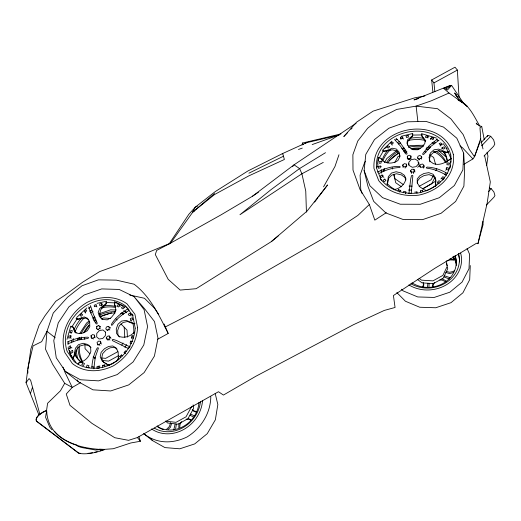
<?xml version="1.0" encoding="UTF-8"?>
<svg xmlns="http://www.w3.org/2000/svg" width="521" height="521" viewBox="0 0 521 521"><rect width="100%" height="100%" fill="white"/><g stroke="black" fill="none" stroke-linecap="round" stroke-linejoin="round"><path stroke-width="0.78" d="M27.854 373.14L27.854 370.698M114.692 302.089L114.627 304.629L115.695 306.934M407.357 156.196L407.337 158.807L409.115 159.634L410.887 158.664L410.919 156.053L409.135 155.225L407.357 156.196L407.331 157.003M409.115 159.634L409.148 158.833L410.926 157.856M470.268 265.554L469.688 279.699L462.928 292.789L450.978 302.681L435.745 307.761L419.711 307.234L405.442 301.249L396.846 292.587M429.141 283.515L428.926 287.195M410.88 156.86L410.919 156.053M101.608 305.111L101.686 303.411L99.732 303.828L99.654 305.534L101.608 305.111L102.409 306.374M463.677 153.174L462.889 169.846L454.358 185.548L439.333 197.7L420.245 204.278L400.245 204.225L382.57 197.667L369.93 185.802L364.12 170.595L365.781 154.398L374.482 139.576L388.874 128.192L406.901 121.829L426.028 121.406L443.534 127.085L456.8 138.182L463.677 153.174L464.654 169.813L463.898 186.134L455.628 201.471L441.066 213.297L422.551 219.641L403.137 219.504L385.957 213.011L373.655 201.334L367.976 186.407L364.12 170.595M412.684 133.5L412.56 135.766L407.52 139.862L406.96 143.275L408.939 147.013L412.945 149.683L417.627 149.768L421.977 147.254L424.765 143.581L425.279 140.149L421.873 135.903M412.736 133.871L412.612 136.137L407.774 141.484L407.285 145.352M409.018 193.102L410.704 178.99L411.479 175.727L412.254 175.245L412.86 175.766L411.245 193.174M27.971 369.096L30.863 348.992L39.134 325.163L44.91 315.876L55.793 301.262L65.145 295.075L82.93 282.004L99.7 271.584L117.179 265.261L170.601 243.118L220.852 214.958L252.34 196.319L258.416 192.256M427.969 137.889L428.073 136.359L426.113 135.818L425.305 137.27L427.272 137.818L428.073 136.359M126.603 351.629L125.535 350.796L124.135 352.47L125.177 353.655M91.865 367.852C92.158 361.007 93.793 354.143 97.14 348.132L98 347.598L98.391 348.243L95.252 357.256L93.819 368.803M179.738 427.624L180.005 424.478L181.595 421.639M178.716 427.552L179.048 423.606M377.732 166.727L377.959 164.31M378.266 161.093L378.415 159.485M427.891 283.437L427.474 287.11M130.797 341.457L130.836 341.086L132.809 341.685M450.131 167.899L450.378 165.58M450.717 162.487L450.886 160.943M387.214 184.558L388.334 176.697L391.427 173.096L396.097 171.748L400.949 172.881L404.459 175.336L405.885 178.612C405.169 184.388 399.763 188.713 394.221 189.572M387.285 184.909L388.64 178.234L391.818 175.089L396.468 173.74L401.3 174.874L404.797 177.329L405.937 179.94M70.485 335.798L68.863 336.071L68.635 338.064L70.257 337.79L70.485 335.798L71.579 336.136M96.365 328.458L97.915 329.428L99.713 328.445L99.954 326.491L98.404 325.521L96.606 326.504L96.365 328.458L97.017 328.894M38.873 414.866L26.05 382.701L28.141 366.68L33.084 345.892L41.654 341.672L46.981 331.304L53.246 313.043L67.593 297.185L81.999 285.769L98.371 279.842L116.359 280.142L134.073 284.199C150.406 296.566 159.205 315.583 168.179 333.447L157.635 339.288M435.452 186.049L435.582 178.039L433.062 174.235L428.77 172.627L423.899 173.513L419.77 175.779L417.23 178.957L417.23 182.923L419.724 186.746L424.205 189.787L426.36 190.432M435.497 186.401L435.843 183.789M486.666 165.489L487.962 156.15L487.07 152.23M46.135 413.42L45.587 417.262L49.86 427.305L51.976 429.766M376.904 167.814L377.139 166.251M377.478 163.913L378.396 157.661L380.936 158.306C384.055 164.46 392.893 164.122 397.888 160.559L399.809 156.854L399.242 152.301L396.39 149.039L392.235 148.211L387.715 150.165L384.817 150.927L382.766 150.751M210.823 396.761C210.458 413.44 201.106 428.353 187 437.002C172.392 443.957 156.801 443.918 143.757 433.674L152.432 440.564L164.923 447.591L179.804 448.796L194.717 443.905L207.234 433.687L215.349 419.809L217.843 404.55L215.193 393.466M175.623 428.672L176.365 424.263M402.72 165.939L402.935 164.766L404.465 163.62L406.413 164.141L406.621 166.967M403.143 167.599L402.935 164.766M405.091 168.114L405.312 166.948L406.842 165.802M406.198 165.313L406.413 164.141M106.447 301.229L105.919 303.723L99.661 308.504L98.182 312.437L99.459 316.586L103.054 319.503L107.3 319.848L111.286 317.53L114.333 313.701L115.773 309.741L115.441 306.661L114.379 304.362L114.444 301.822L127.163 307.494M106.571 302.121L106.173 303.99L100.787 309.65L99.641 313.902L100.918 318.044L102.709 319.497M421.502 159.12L421.085 158.299L421.476 156.495L419.933 155.447L417.998 156.202L417.608 158L419.06 159.524M422.837 286.947L423.619 283.313M423.215 287.501L423.84 284.603L423.045 282.395M80.631 382.622L72.256 387.409L66.258 394.026L69.97 405.305L91.917 423.345L114.789 437.718L128.563 440.336L137.394 437.523L218.488 391.72L223.424 395.068L255.668 376.37L353.44 324.713L384.277 310.431L395.061 307.468L393.42 295.537L434.651 268.426L476.507 243.248L477.939 243.704L487.181 203.021L490.32 181.914L484.53 155.245M175.121 424.12L173.747 429.877M131.735 338.461L131.976 335.778L133.343 335.934M80.989 339.386L81.354 337.849M77.622 340.096L78.176 337.784M441.756 149.032L442.114 147.651L443.97 146.87L445.038 148.342L443.182 149.13L442.114 147.651M477.939 243.704L483.11 224.492L482.928 221.301M403.274 192.724L403.638 191.409L405.729 191.832L405.364 193.148M405.638 193.337L405.996 192.028M446.399 169.514L446.901 167.671L448.946 168.224L448.444 170.067L446.399 169.514L445.631 170.282M117.531 360.552L118.332 357.66L118.176 352.216L116.229 348.061L112.79 345.964L108.642 346.445L104.46 348.738L101.113 352.365L100.214 356.846L102.129 361.02L106.603 364.101L109.058 365.201M118.189 359.347L118.593 357.907M66.988 339.366L70.797 326.166L72.992 327.006L74.913 332.105L78.196 333.479L82.865 333.082L87.346 330.757L89.781 326.752L89.658 321.926L87.502 318.259L84.213 316.937L77.883 319.054L76.046 318.748M430.326 139.543L431.707 137.244L433.518 138.104L433.036 139.771M170.575 422.616L169.442 426.452L166.687 429.213M171.552 423.488L170.426 427.318L168.055 429.369M70.055 332.528L70.635 330.575L72.341 330.659L71.755 332.613L70.055 332.528L71.37 333.29M440.147 146.049L440.479 144.942L442.101 144.102L440.74 142.871L439.125 143.705L440.479 144.942M441.762 145.216L442.101 144.102M429.297 159.569L430.672 155.03L434.253 151.871L438.884 150.738L446.38 152.549L448.412 151.95M88.303 367.683L88.941 365.644L87.079 365.091L86.44 367.129L88.303 367.683L89.319 367.468M106.981 330.197L108.798 329.506L109.403 327.572L108.192 326.335L106.375 327.025L105.77 328.953L108.042 330.666M30.492 393.264L32.465 387.377M338.963 154.763L334.964 166.512L323.554 186.844M480.01 141.927L474.501 156.756L472.912 158.925L463.866 164.323M130.836 341.086L130.074 343.078L131.396 343.476M397.92 190.79L398.506 189.559L400.857 190.816M399.574 192.086L400.454 190.243M278.194 236.013L271.285 241.659L196.137 288.712L180.181 290.067L168.211 279.36L155.304 254.548L156.671 250.412L170.601 243.118L192.9 211.949L195.225 207.215L215.212 191.617L247.944 170.953L282.688 153.513L306.472 142.702L338.591 135.193M433.277 175.57L431.193 179.725L419.099 186.362M435.706 170.719L436.741 168.641M434.794 177.615L431.694 183.809L422.518 188.849M423.82 165.268L424.341 166.459L423.508 168.101L422.987 166.909L423.82 165.268L422.622 164.05L420.59 164.473L419.757 166.114L420.284 167.306M487.252 136.522L487.825 135.388L490.717 136.3L493.647 139.888L494.787 144.037L493.674 146.206L484.042 156.046M394.859 162.48L397.855 156.71L399.939 155.571M434.507 282.395L432.984 285.182L433.029 287.397M191.559 406.745L186.023 416.82L176 422.336L165.431 421.131M55.233 337.79L46.981 331.304L45.542 349.233L52.588 364.153L64.695 383.326L60.429 390.822L47.587 403.287L46.577 410.353A160.312 71.377 -25.8 0 0 46.708 412.639M384.478 162.572L386.842 158.475L396.755 150.589M379.223 158.097L383.248 151.175M124.916 347.442L126.564 344.642M121.81 345L122.989 343.007M108.108 340.382L106.232 338.038L107.293 336.273L109.136 335.954L110.752 337.81M107.013 339.497L108.863 339.178L109.924 337.4L109.136 335.954M79.778 333.401L86.636 322.961L89.104 321.027M84.513 332.541L89.195 325.404M71.703 327.097L77.401 318.481M169.071 243.984L188.863 214.261L195.225 207.215L197.433 206.205M119.68 305.339L118.554 306.973L116.854 306.27L117.987 304.635L119.68 305.339L120.11 306.582M72.627 358.174L73.884 356.384L75.415 348.256L78.547 344.622L83.217 343.28L87.867 344.544L90.608 347.448L90.856 351.388C89.221 356.598 85.066 361.704 79.342 362.297L77.863 363.86M72.491 359.002C75.773 355.035 75.017 348.738 80.097 345.99L84.747 344.648L89.378 345.911L91.025 347.65M26.05 382.701L29.059 378.559L30.628 380.278L39.941 414.651M365.579 161.191L364.628 162.493L360.089 175.128L360.779 189.716L362.095 193.512M314.625 202.109L317.992 197.661M318.95 196.391L327.598 184.942L307.064 211.103L271.285 241.659M442.661 180.116L444.608 177.811L442.857 176.658L440.916 178.957M292.568 166.713L294.046 164.825L356.117 123.249M439.06 140.129L430.698 146.544L423.781 154.32L422.824 154.509L422.752 153.623L429.252 145.574L437.536 139.022M417.712 167.267L419.288 165.431M433.518 138.104L432.456 139.296L430.646 138.436M413.635 173.519L413.518 172.106L414.742 170.738L413.908 169.318L411.85 169.266L410.62 170.627L410.75 172.041M481.111 142.676L487.825 135.388M488.522 191.617L491.244 188.726L493.908 191.982L494.95 195.538L493.934 197.212L486.373 205.046M78.143 364.094L79.622 362.531M481.593 145.828L490.717 136.3M97.414 344.264L99.283 344.433L100.735 342.935L100.319 341.281L98.456 341.118L97.004 342.603L98.104 345.371M347.67 132.581L343.814 136.522L356.501 122.22L373.062 111.155L414.553 97.883L424.856 95.949M350.972 129.208L352.072 128.081M446.132 168.439L446.901 167.671M134.249 332.222C130.524 336.488 123.933 338.624 118.619 336.208L116.515 333.29L116.268 329.018L117.922 324.296L121.608 321.06L126.349 320.376L133.669 323.645L134.972 323.274M128.062 308.634C121.777 312.887 115.362 317.491 111.468 324.257L111.435 325.208L112.282 325.084C116.372 319.132 122.051 314.43 128.342 310.946M382.655 150.133L391.838 141.191M460.642 101.556L462.049 102.272L449.024 93.038L431.31 100.807L416.116 106.121L396.683 109.436L380.903 117.544L367.702 128.231L357.79 141.009L352.88 154.724L352.997 170.067L360.031 189.481L369.35 204.506L357.836 215.434L321.978 239.165L205.6 306.224L165.131 327.038M76.574 317.569L86.851 307.904M120.683 357.445L119.784 356.462L121.4 354.964L121.79 355.348M194.261 211.129L192.9 211.949L214.548 193.493M454.501 270.458L453.329 271.441L449.545 272.281L446.477 271.415M192.9 211.949L214.528 194.554L248.634 175.968L284.388 159.485L282.688 153.513L282.245 153.838M389.369 160.455L397.985 153.591M384.856 148.4L386.113 147.397M92.803 318.123L94.659 316.67M94.711 321.073L95.942 320.109M88.596 308.458L90.485 306.98M252.34 196.319L294.046 164.825L299.575 168.563L301.906 173.78L305.755 191.096L306.433 212.112M484.25 139.693L481.717 126.434L479.958 127.736L480.746 138.371L474.501 156.756L469.265 149.286L463.176 134.587L450.899 118.879L437.536 108.694L416.116 106.121L417.855 121.386M91.084 337.621L92.849 338.253L94.535 337.015L94.451 335.159L92.686 334.528L91.006 335.758L91.507 338.448M391.805 144.089L393.44 142.923L392.215 142.057L390.587 143.223L391.805 144.089L392.228 145.196M85.021 312.118L86.753 310.894L86.017 309.754L84.285 310.978L85.718 313.082M446.093 88.967L447.441 90.081L451.564 85.353L443.573 88.316L446.093 88.967L451.564 85.353L463.195 102.78M386.328 212.646L374.827 220.136L369.35 204.506M325.501 152.692L299.575 168.563L270.933 189.722L239.953 214.717L301.906 173.78L323.287 162.409M423.527 188.426L436.044 180.95M70.836 347.579L70.491 345.775L68.876 346.712L69.221 348.516L70.836 347.579L71.931 347.911M383.156 175.779L382.049 174.991L380.258 176.026L380.988 177.602L382.785 176.567L383.892 177.355M95.2 322.564L96.6 321.796M101.523 319.099L103.633 317.947L110.589 318.5M404.81 152.9L406.894 151.761M117.883 351.649L105.652 358.357L101.719 357.986M118.768 355.543L108.655 361.092L102.416 360.499M432.899 92.087L431.662 79.967L455.009 67.196L457.373 70.075L459.047 97.518M434.846 91.742L433.967 82.878L457.373 70.075M131.012 314.645L129.169 315.602L128.199 314.143L130.035 313.186L131.012 314.645L131.031 316.026M301.965 144.955L303.255 144.31M305.182 143.347L306.472 142.702M248.901 173.18L283.587 156.163M379.216 173.441C385.514 170.028 392.502 167.736 399.705 167.521L400.245 166.883L399.425 166.407C391.694 166.121 384.329 168.771 377.51 172.086M451.134 158.625C445.976 162.181 440.089 166.082 433.348 163.594L430.085 161.328L429.043 157.518L430.431 152.966L434.019 149.794L438.715 149.117L446.347 152.178L448.379 151.578M448.561 160.201L451.166 158.99M130.947 320.324L132.914 319.484L132.217 317.79L130.257 318.631L131.188 321.372M400.988 139.263L400.362 137.596L402.316 136.802L403.332 139.12M402.915 138.006L400.968 138.801L400.362 137.596M96.255 305.97L94.366 306.726L94.249 305.247L96.131 304.485L96.255 305.97L96.939 306.934M450.085 85.444L414 99.908L418.493 98.586M417.608 158L419.151 159.055L421.085 158.299M298.474 149.462L302.278 148.107M312.177 144.577L339.594 134.802M395.582 139.888L397.074 139.361L399.542 141.79L404.654 149.097L407.051 153.304L406.81 154.177L405.866 153.949L400.382 145.997L394.495 139.433M401.782 148.55L403.983 147.782M408.392 146.232L410.594 145.463L423.827 145.261M403.827 151.546L406.022 150.784M99.264 313.733L110.641 309.813L116.255 310.021M100.234 316.742L111.546 312.847M67.339 342.076C73.728 338.969 80.735 337.198 87.88 337.191L88.609 337.719L87.932 338.435L77.544 340.115L67.307 343.99M446.36 261.08L450.072 259.94L453.791 260.051M453.433 272.47L449.688 273.603L445.859 272.516M420.427 191.448L420.382 190.881L422.498 190.328L422.857 191.598M102.787 367.39L102.52 365.325L105.314 365M401.014 136.346L411.903 133.689M302.551 144.643L302.323 143.067L341.001 133.917M380.278 166.036L378.35 166.479L378.422 168.296L380.35 167.853L380.278 166.036L381.372 166.837M97.108 303.352L105.672 301.405M99.016 366.256L99.062 368.367L97.075 368.542L97.036 366.432L100.006 366.048M422.987 166.909L420.955 167.332L419.757 166.114M80.338 362.388L81.764 362.102M138.912 436.683L140.396 441.261L130.823 442.961L113.285 448.731L102.924 449.473M414.67 192.119L417.08 192.034M100.664 449.636L95.389 450.014L81.283 447.461L77.518 446.093M412.209 135.102L422.505 134.913M411.128 148.993L419.639 148.869M410.62 170.627L411.453 172.047L413.518 172.106M409.076 186.056L412.157 186.147M408.347 190.035L411.59 190.139M105.906 302.525L116.639 302.903L122.161 305.619M439.815 279.959L442.231 280.096L445.735 281.894M186.14 419.138L189.338 419.34L191.207 420.558M382.837 151.11L384.889 151.292L392.528 149.807L396.755 151.097L399.594 154.353L399.881 156.619M93.077 357.172L95.434 357.393M131.52 337.784L133.578 338.025M76.32 319.002L78.157 319.314L85.385 318.064L88.27 319.38M102.52 365.325L103.295 365.495M129.729 295.016L144.48 298.279L154.457 308.139L158.768 314.528M449.962 258.891L453.771 259.803M450.111 277.693L444.517 275.798M481.717 126.434L478.988 125.711L476.187 123.112L477.06 124.473M403.358 166.427L405.312 166.948M436.5 138.098L421.489 133.623L421.925 136.274L425.481 141.771M69.221 348.516L70.322 348.842M70.257 337.79L71.351 338.129M449.467 279.054L443.99 276.911M428.366 146.518L430.62 147.274M426.556 149.299L428.047 149.807M434.019 151.826L435.517 152.334M192.861 410.385L196.391 411.655M196.586 412.313L193.766 411.297L192.308 409.447M71.077 326.42L73.266 327.26L76.118 333.193M489.278 187.944L491.244 188.726M108.798 329.506L109.859 329.982M109.319 365.436L103.288 362.049L101.706 358.188L102.598 353.72L105.926 350.099L110.087 347.82L114.229 347.338L116.971 349.018M109.403 327.572L110.459 328.054M108.192 326.335L110.061 327.637M194.607 415.966L190.608 414.065M457.868 99.804C469.154 104.278 473.954 116.339 479.769 125.978M407.363 158L409.148 158.833M133.904 323.899L127.417 321.509L122.995 322.519L119.322 325.736L117.674 330.444L117.922 334.703L119.609 337.035M134.06 296.644L119.179 289.448L101.699 288.914L84.128 295.01L68.928 306.849L58.274 322.799L53.767 340.636L56.248 357.777L65.555 371.571L78.43 381.802L92.972 389.832L110.686 390.965L128.733 384.895L144.141 372.587L154.411 356.09L157.993 338.136L154.49 321.555L144.656 308.836L134.06 296.644L144.083 309.617L147.58 326.576L143.789 344.987L133.122 361.919L117.205 374.586L98.625 380.864L80.429 379.757L65.555 371.571M458.812 100.488L460.264 101.211M442.068 278.794L445.579 280.598L446.386 281.77M447.389 173.473C441.267 169.872 434.364 167.404 427.227 167.091L426.321 167.528L426.673 168.192C433.759 168.85 440.375 171.793 446.504 175.251M193.271 416.95L190.002 415.165M64.695 383.326L72.256 387.409L65.021 372.385L63.041 367.181M130.048 346.901L116.359 340.441L113.07 339.392L112.23 339.796L112.36 340.584L128.264 348.464M188.413 418.454L191.539 420.486M441.671 178.208L443.423 179.367M97.915 329.428L98.567 329.865M424.602 151.37L425.898 152.243M429.779 154.861L433.667 157.479L435.51 164.174M99.713 328.445L100.358 328.881M96.606 326.504L97.264 326.947M99.954 326.491L100.599 326.934M98.404 325.521L99.055 325.964M403.3 184.577L394.983 178.69L393.883 174.229M401.47 186.798L395.752 182.741L393.746 174.594M459.984 145.893L462.492 147.769L472.912 158.925M419.092 278.305L421.522 280.168L432.977 280.858L442.902 275.394L447.415 265.918L446.217 261.405M417.757 279.64L421.997 282.89L433.381 283.587L443.241 278.155L447.728 268.725L447.331 267.227M460.994 101.569L467.422 106.544L458.278 98.176L454.664 92.985L456.305 95.779M124.135 352.47L125.203 353.31M108.863 339.178L109.957 340.07M106.232 338.038L107.326 338.93M440.649 181.946L439.047 180.637L437.568 182.057L439.17 183.372M437.243 182.825L438.311 183.705M109.924 337.4L111.012 338.298M436.292 139.205L438.128 140.768M438.578 150.582L445.188 156.254M443.573 88.316L449.024 93.038M119.784 356.462L120.182 356.839M401.489 289.227L403.156 290.894L417.77 296.95L434.201 297.445L449.812 292.216L462.068 282.095L469.011 268.732L469.61 254.313L467.077 248.445M116.001 318.937L117.095 320.037M120.911 323.886L127.007 330.125L127.45 337.113M165.899 421.274L167.515 422.974L178.026 424.179L187.983 418.695L193.48 408.679L193.102 404.882M93.506 357.074L95.102 358.767M89.873 353.759L85.066 348.634L84.916 344.739M121.4 354.964L122.298 355.941M453.127 258.507L453.57 258.996M396.071 138.234L397.087 139.361M137.394 437.523L140.396 441.261M431.662 79.967L433.967 82.878M128.173 308.986L129.156 310.282M443.247 143.672L447.122 148.811M398.506 189.559L398.91 190.132M151.064 438.623L152.432 440.564M76.073 362.642L69.964 353.746L69.475 350.574M380.161 178.462L381.47 180.383M77.121 379.874L78.43 381.802M381.007 158.664L382.414 160.768M101.686 303.411L102.487 304.674M99.283 344.433L99.973 345.54M100.735 342.935L101.419 344.049M100.319 341.281L101.002 342.395M90.459 305.599L93.363 314.189L97.238 323.085L96.919 324.01L96.04 323.743L93.741 319.451L90.146 311.258L88.804 306.843M457.692 97.883L455.836 94.412L456.435 95.818M419.151 159.055L419.568 159.869M421.476 156.495L421.893 157.316M91.006 335.758L91.429 336.586M92.849 338.253L93.266 339.073M94.535 337.015L94.946 337.849M94.451 335.159L94.92 337.224M382.049 174.991L382.785 176.567M446.386 148.225L451.069 158.69M132.406 314.078L133.05 315.544M164.102 324.003L168.179 333.447M99.55 449.128A160.312 71.377 -25.8 0 0 104.428 449.369L104.526 449.623A33.24 13.507 -23 0 1 78.704 453.263L36.607 421.339A13.344 5.829 -21.1 0 1 46.682 410.639L46.577 410.353A13.344 5.835 -21.1 0 0 36.509 421.053L78.606 453.003A33.233 13.513 -23 0 0 80.247 453.296M68.03 347.807L71.651 357.308M302.323 143.067L302.812 144.617M131.976 335.778L132.184 336.455M420.382 190.881L420.909 192.783M429.499 160.331L429.916 161.849M446.334 263.483L446.933 265.73M392.228 167.534L392.6 169.019M480.505 138.651L482.993 148.921M378.396 157.661L378.474 158.019M418.819 162.585L419.171 164.721M408.34 163.679L408.568 165.105M76.144 350.145L77.258 357.191M68.134 341.841L68.498 344.218M104.545 364.83L104.721 366.204M416.833 191.839L416.976 193.174M482.251 223.555L482.42 225.163M411.453 172.047L411.577 173.46M413.908 169.318L414.032 170.732M414.742 170.738L414.866 172.151M422.498 190.328L422.544 190.894M124.18 327.188L124.806 337.341M84.649 337.719L84.708 339.275M432.795 283.899L432.873 287.599M435.817 182.389L435.764 179.602L433.303 176.248L429.024 174.639L424.172 175.518L420.056 177.778L417.523 180.95L417.523 183.32M77.056 445.149A160.312 71.377 -25.8 0 1 54.497 431.395M104.526 449.623A160.338 71.351 -25.8 0 1 46.682 410.639M104.428 449.369A33.233 13.513 -23 0 1 102.012 450.222M101.413 450.418A33.233 13.513 -23 0 1 100.201 450.802M97.206 451.655A33.233 13.513 -23 0 1 94.835 452.235M92.51 452.71A33.233 13.513 -23 0 1 88.049 453.342M202.532 400.714A33.246 29.274 -47.3 0 1 183.666 429.512A33.246 29.274 -47.3 0 1 151.611 428.946M158.215 427.155A27.222 24.096 -47.8 0 1 157.186 425.924M200.442 401.763A31.117 27.398 -47.3 0 1 154.392 428.158M199.009 402.388A27.639 24.37 -47.4 0 1 183.737 426.237A27.639 24.37 -47.4 0 1 157.264 426.38M163.307 429.617A27.567 24.318 -47.5 0 1 158.169 427.148M460.655 253.141A33.097 29.007 -7.9 0 1 446.731 284.59A33.097 29.007 -7.9 0 1 408.874 284.883M452.918 256.801A27.105 23.881 -7.4 0 1 456.416 264.74M458.278 254.463A30.804 27.04 -7.7 0 1 459.607 261.926M453.25 256.254A27.17 23.927 -7.4 0 1 456.311 263.561M458.539 253.46A30.98 27.151 -7.9 0 1 445.969 282.747A30.98 27.151 -7.9 0 1 410.828 283.724M455.172 255.583A27.515 24.148 -7.7 0 1 444.276 282.701A27.515 24.148 -7.7 0 1 412.013 282.831M455.009 256.039A27.444 24.103 -7.7 0 1 456.298 265.423M132.66 322.733A33.67 27.978 -43.4 0 1 133.708 333.453M129.95 346.1A33.67 27.978 -43.4 0 1 128.407 348.816M118.951 359.282A33.67 27.978 -43.4 0 1 106.948 365.625M94.19 367.058A33.67 27.978 -43.4 0 1 91.82 366.725M81.517 362.388A33.67 27.978 -43.4 0 1 74.386 354.019M71.624 342.844A33.67 27.978 -43.4 0 1 71.651 340.5M73.969 330.047A33.67 27.978 -43.4 0 1 81.628 317.953M89.716 311.239A33.67 27.978 -43.4 0 1 91.761 310.034M103.49 305.977A33.67 27.978 -43.4 0 1 115.148 306.381M125.033 311.245A33.67 27.978 -43.4 0 1 126.746 312.802M81.042 362.062A33.565 27.919 -43.5 0 1 74.783 353.023M73.018 341.698A33.565 27.919 -43.5 0 1 73.337 338.546M74.985 332.144A33.565 27.919 -43.5 0 1 84.05 318.07M90.335 312.952A33.565 27.919 -43.5 0 1 93.044 311.317M101.035 308.067A33.565 27.919 -43.5 0 1 115.642 307.514M123.705 310.731A33.565 27.919 -43.5 0 1 126.225 312.535M82.474 361.294A33.057 27.639 -43.8 0 1 79.466 345.723M80.742 339.386A33.057 27.639 -43.8 0 1 81.55 337.061M83.529 332.782A33.057 27.639 -43.8 0 1 89.071 325.058M93.747 320.747A33.057 27.639 -43.8 0 1 95.682 319.321M100.468 316.514A33.057 27.639 -43.8 0 1 115.219 312.919M120.579 313.401A33.057 27.639 -43.8 0 1 123.529 314.137M82.403 362.193A33.162 27.698 -43.7 0 1 78 346.927M78.984 339.79A33.162 27.698 -43.7 0 1 79.68 337.419M81.178 333.668A33.162 27.698 -43.7 0 1 89.449 322.147M93.122 319.021A33.162 27.698 -43.7 0 1 95.089 317.641M99.83 314.977A33.162 27.698 -43.7 0 1 115.59 311.695M121.595 312.652A33.162 27.698 -43.7 0 1 123.855 313.388M443.996 151.351A33.487 27.665 -11.6 0 1 447.396 161.686M445.709 172.536A33.487 27.665 -11.6 0 1 444.758 174.678M436.266 185.046A33.487 27.665 -11.6 0 1 425.97 190.901M411.382 193.525A33.487 27.665 -11.6 0 1 408.262 193.382M394.846 189.488A33.487 27.665 -11.6 0 1 386.934 183.301M381.561 173.135A33.487 27.665 -11.6 0 1 381.138 170.881M382.16 160.084A33.487 27.665 -11.6 0 1 387.924 150.172M397.516 142.565A33.487 27.665 -11.6 0 1 399.607 141.497M410.327 138.195A33.487 27.665 -11.6 0 1 423.833 138.345M433.934 141.946A33.487 27.665 -11.6 0 1 435.276 142.734M381.411 171.865A33.383 27.606 -11.5 0 1 381.287 169.566M382.759 161.152A33.383 27.606 -11.5 0 1 390.88 149.299M398.513 144.004A33.383 27.606 -11.5 0 1 400.636 142.975M408.275 140.455A33.383 27.606 -11.5 0 1 425.794 140.546M432.02 142.702A33.383 27.606 -11.5 0 1 434.13 143.77M442.837 151.214A33.383 27.606 -11.5 0 1 447.252 161.178M383.775 171.494A32.875 27.339 -11.3 0 1 384.739 168.55M387.826 162.832A32.875 27.339 -11.3 0 1 398.578 153.141M403.501 150.764A32.875 27.339 -11.3 0 1 405.748 149.95M411.102 148.596A32.875 27.339 -11.3 0 1 420.564 148.068M426.041 148.85A32.875 27.339 -11.3 0 1 428.425 149.462M433.687 151.526A32.875 27.339 -11.3 0 1 445.351 162.239M383.078 171.311A32.986 27.392 -11.3 0 1 383.632 169.038M386.575 162.493A32.986 27.392 -11.3 0 1 397.569 151.806M402.479 149.306A32.986 27.392 -11.3 0 1 404.706 148.446M408.536 147.313A32.986 27.392 -11.3 0 1 423.41 146.629M426.621 147.261A32.986 27.392 -11.3 0 1 429.779 148.198M436.285 151.318A32.986 27.392 -11.3 0 1 446.256 162.598M105.463 332.079L105.353 335.602L102.728 338.481L99.127 339.015L96.672 336.898L96.795 333.381L99.42 330.516L103.002 329.975L105.463 332.079M453.342 154.587C455.836 175.942 438.22 191.129 418.773 195.128C403.892 196.977 388.197 192.757 378.695 180.585L373.974 168.478C371.245 125.828 441.912 112.783 453.342 154.587M450.776 155.037C453.172 174.848 436.494 189.312 418.435 192.933C404.517 194.672 389.838 190.732 380.929 179.361L376.488 168.036C373.642 128.153 440.369 115.877 450.776 155.037M449.239 163.086L449.102 164.916L446.953 164.734L447.096 162.91L449.239 163.086M381.274 161.393L380.988 163.177L378.988 163.255L379.281 161.477L381.274 161.393M137.616 327.761C136.541 343.775 126.909 357.582 113.396 365.833C100.091 372.346 84.441 373.101 72.36 363.547L64.891 352.619C58.567 333.004 69.99 312.339 87.04 302.414C99.7 296.071 115.128 295.244 126.981 303.821L134.913 314.228L137.616 327.761M135.2 328.119C134.177 343.092 125.17 355.993 112.536 363.704C100.299 369.819 85.262 370.451 74.158 361.6L67.15 351.382C56.6 319.464 96.574 285.612 125.281 305.69L132.692 315.446L135.2 328.119M82.839 362.727L81.836 364.648L83.49 365.501L84.5 363.58L82.839 362.727M418.461 163.92L416.123 166.635L412.3 167.3L409.245 165.528L408.744 162.37L411.076 159.68L414.879 159.009L417.94 160.761L418.461 163.92M389.656 146.694L388.269 148.101L386.764 147.267L388.145 145.867L389.656 146.694M124.337 307.533L122.943 308.92L121.413 307.885L122.813 306.511L124.337 307.533M81.589 313.766L80.065 315.251L81.152 316.319L82.676 314.834L81.589 313.766M72.295 350.412L70.615 351.571L71.312 353.258L72.999 352.098L72.295 350.412M384.798 179.081L383.046 180.273L384.12 181.744L385.879 180.553L384.798 179.081M408.151 135.551L406.1 136.033L406.445 137.498L408.51 137.016L408.151 135.551"/></g></svg>
